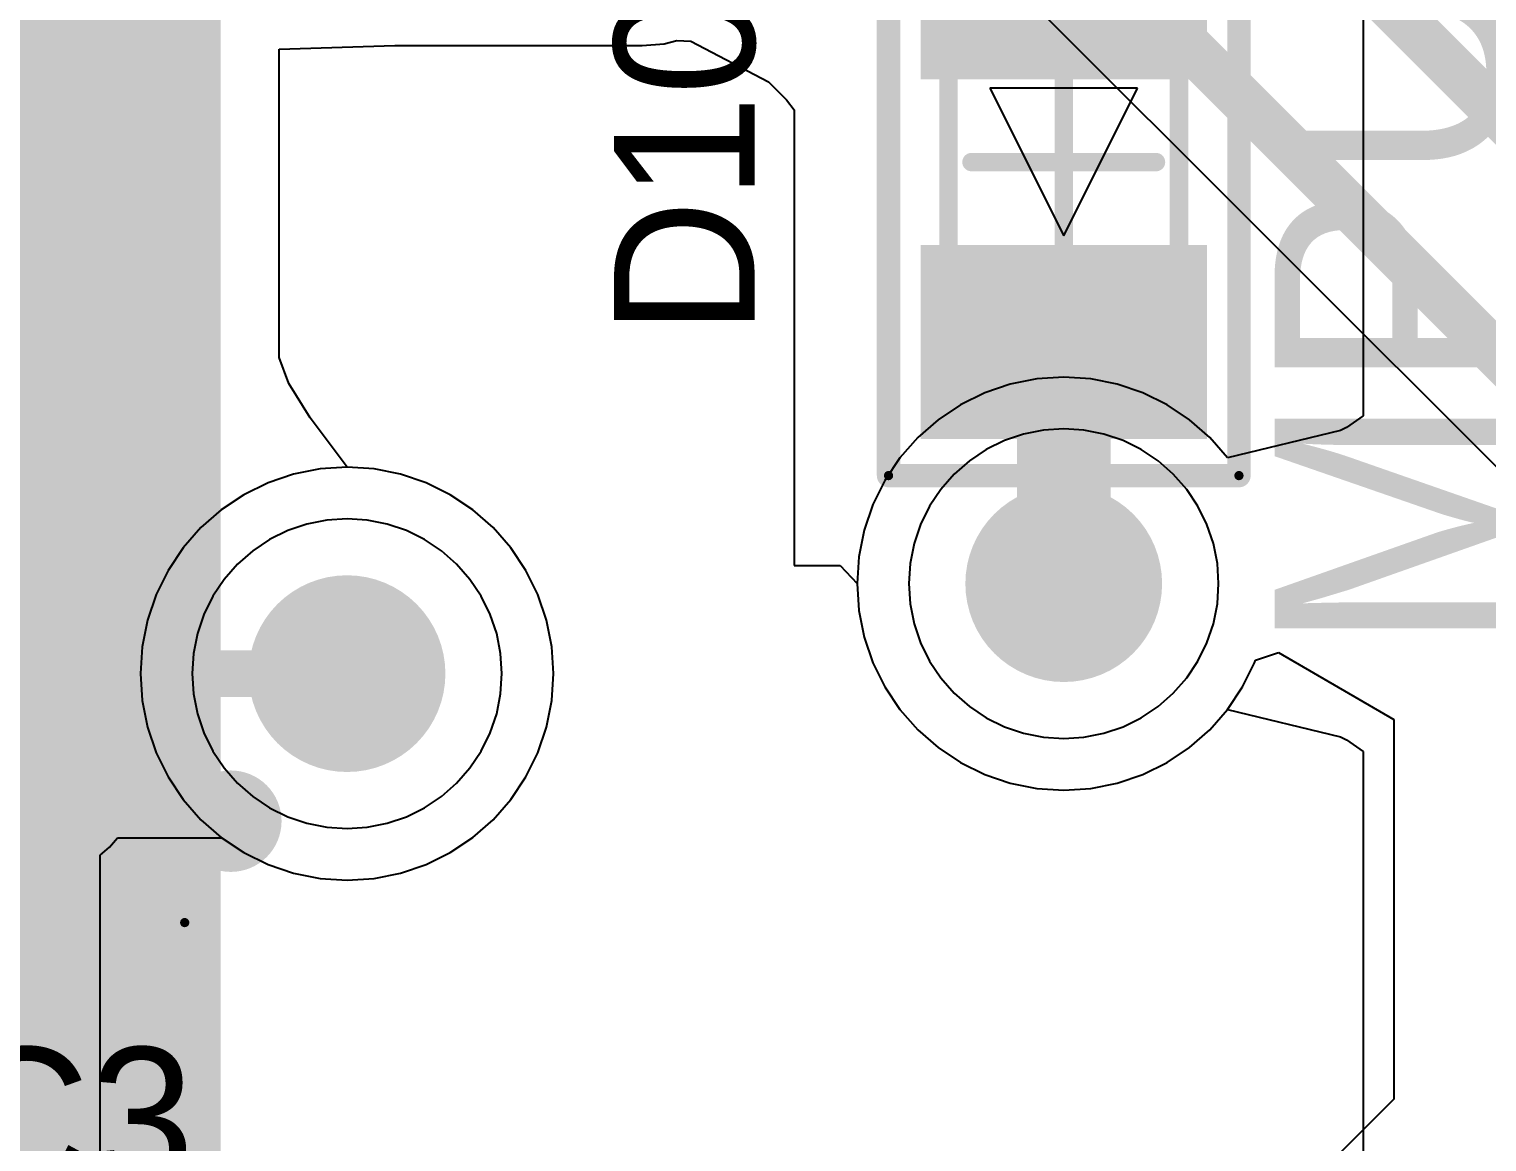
# Model space of a CAD drawing. Header units: millimetres. Extents: x 5.97 to 14.78, y 3.86 to 11.35.
# Drawn here: x 9.2692 to 9.5803, y 7.7258 to 7.9634 of the extents above; entities that cross this region are included whole.
import ezdxf

# ---------------------------------------------------------------- set-up
doc = ezdxf.new("R2010")
doc.units = ezdxf.units.MM
doc.header["$MEASUREMENT"] = 0
for name, color, linetype in [('BottomLayer', 5, 'Continuous'), ('Mechanical13', 56, 'Continuous'), ('Mechanical15', 56, 'Continuous'), ('Mechanical2', 216, 'Continuous'), ('MidLayer1', 16, 'Continuous'), ('MidLayer2', 76, 'Continuous'), ('MultiLayer', 9, 'Continuous'), ('TopLayer', 1, 'Continuous'), ('TopOverlay', 2, 'Continuous'), ('TopPaste', 8, 'Continuous'), ('TopSolder', 216, 'Continuous')]:
    doc.layers.add(name, color=color, linetype=linetype)

# ---------------------------------------------------------------- blocks, each defined once
blk = doc.blocks.new('24_QFN_182')
at = {"layer": 'Mechanical13', "const_width": 0.00394}
for points in [[(0.08071, 0.08071), (-0.08071, 0.08071)], [(-0.08071, 0.08071), (-0.08071, -0.08071)], [(0.08071, 0.08071), (0.08071, -0.08071)], [(0.08071, -0.08071), (-0.08071, -0.08071)]]:
    blk.add_lwpolyline(points, dxfattribs=at)
at = {"layer": 'Mechanical13'}
for points, const_width in [([(-0.08169, 0.08071, 1), (-0.07972, 0.08071, 1)], 0.00197), ([(-0.08169, 0.08071, 1), (-0.07972, 0.08071, 1)], 0.00197), ([(0.07972, 0.08071, 1), (0.08169, 0.08071, 1)], 0.00197), ([(0.07972, 0.08071, 1), (0.08169, 0.08071, 1)], 0.00197), ([(-0.02559, 0.04528, 1), (-0.06496, 0.04528, 1)], 0.00394), ([(-0.06594, 0.04528, 1), (-0.06398, 0.04528, 1)], 0.00197), ([(-0.02657, 0.04528, 1), (-0.02461, 0.04528, 1)], 0.00197), ([(-0.08169, -0.08071, 1), (-0.07972, -0.08071, 1)], 0.00197), ([(-0.08169, -0.08071, 1), (-0.07972, -0.08071, 1)], 0.00197), ([(0.07972, -0.08071, 1), (0.08169, -0.08071, 1)], 0.00197), ([(0.07972, -0.08071, 1), (0.08169, -0.08071, 1)], 0.00197)]:
    blk.add_lwpolyline(points, format="xyb", close=True, dxfattribs=dict(at, const_width=const_width))
at = {"layer": 'Mechanical15'}
for points, const_width in [([(0.10236, 0.10236), (-0.10236, 0.10236)], 0.00197), ([(-0.10236, 0.10236), (-0.10236, -0.10236)], 0.00197), ([(0.10236, 0.10236), (0.10236, -0.10236)], 0.00197), ([(0, 0.01969), (0, -0.01969)], 0.00394), ([(0.01969, 0), (-0.01969, 0)], 0.00394), ([(0.10236, -0.10236), (-0.10236, -0.10236)], 0.00197)]:
    blk.add_lwpolyline(points, dxfattribs=dict(at, const_width=const_width))
for points, const_width in [([(-0.10285, 0.10236, 1), (-0.10187, 0.10236, 1)], 0.000984), ([(-0.10285, 0.10236, 1), (-0.10187, 0.10236, 1)], 0.000984), ([(0.10187, 0.10236, 1), (0.10285, 0.10236, 1)], 0.000984), ([(0.10187, 0.10236, 1), (0.10285, 0.10236, 1)], 0.000984), ([(-0.00098, 0.01969, 1), (0.00098, 0.01969, 1)], 0.00197), ([(-0.02067, 0, 1), (-0.0187, 0, 1)], 0.00197), ([(0.0187, 0, 1), (0.02067, 0, 1)], 0.00197), ([(-0.00098, -0.01969, 1), (0.00098, -0.01969, 1)], 0.00197), ([(-0.10285, -0.10236, 1), (-0.10187, -0.10236, 1)], 0.000984), ([(-0.10285, -0.10236, 1), (-0.10187, -0.10236, 1)], 0.000984), ([(0.10187, -0.10236, 1), (0.10285, -0.10236, 1)], 0.000984), ([(0.10187, -0.10236, 1), (0.10285, -0.10236, 1)], 0.000984)]:
    blk.add_lwpolyline(points, format="xyb", close=True, dxfattribs=dict(at, const_width=const_width))
at = {"layer": 'TopLayer'}
for points in [[(-0.05413, 0.06102), (-0.04429, 0.06102), (-0.05413, 0.09252), (-0.04429, 0.09252)], [(-0.03445, 0.06102), (-0.02461, 0.06102), (-0.03445, 0.09252), (-0.02461, 0.09252)], [(-0.01476, 0.06102), (-0.00492, 0.06102), (-0.01476, 0.09252), (-0.00492, 0.09252)], [(0.00492, 0.06102), (0.01476, 0.06102), (0.00492, 0.09252), (0.01476, 0.09252)], [(0.02461, 0.06102), (0.03445, 0.06102), (0.02461, 0.09252), (0.03445, 0.09252)], [(0.04429, 0.06102), (0.05413, 0.06102), (0.04429, 0.09252), (0.05413, 0.09252)], [(-0.06102, 0.04429), (-0.06102, 0.05413), (-0.09252, 0.04429), (-0.09252, 0.05413)], [(0.09252, 0.04429), (0.09252, 0.05413), (0.06102, 0.04429), (0.06102, 0.05413)], [(-0.05315, -0.05118), (0.05315, -0.05118), (-0.05315, 0.05118), (0.05315, 0.05118)], [(-0.06102, 0.02461), (-0.06102, 0.03445), (-0.09252, 0.02461), (-0.09252, 0.03445)], [(0.09252, 0.02461), (0.09252, 0.03445), (0.06102, 0.02461), (0.06102, 0.03445)], [(-0.06102, 0.00492), (-0.06102, 0.01476), (-0.09252, 0.00492), (-0.09252, 0.01476)], [(0.09252, 0.00492), (0.09252, 0.01476), (0.06102, 0.00492), (0.06102, 0.01476)], [(-0.06102, -0.01476), (-0.06102, -0.00492), (-0.09252, -0.01476), (-0.09252, -0.00492)], [(0.09252, -0.01476), (0.09252, -0.00492), (0.06102, -0.01476), (0.06102, -0.00492)], [(-0.06102, -0.03445), (-0.06102, -0.02461), (-0.09252, -0.03445), (-0.09252, -0.02461)], [(0.09252, -0.03445), (0.09252, -0.02461), (0.06102, -0.03445), (0.06102, -0.02461)], [(-0.06102, -0.05413), (-0.06102, -0.04429), (-0.09252, -0.05413), (-0.09252, -0.04429)], [(0.09252, -0.05413), (0.09252, -0.04429), (0.06102, -0.05413), (0.06102, -0.04429)], [(-0.05413, -0.09252), (-0.04429, -0.09252), (-0.05413, -0.06102), (-0.04429, -0.06102)], [(-0.03445, -0.09252), (-0.02461, -0.09252), (-0.03445, -0.06102), (-0.02461, -0.06102)], [(-0.01476, -0.09252), (-0.00492, -0.09252), (-0.01476, -0.06102), (-0.00492, -0.06102)], [(0.00492, -0.09252), (0.01476, -0.09252), (0.00492, -0.06102), (0.01476, -0.06102)], [(0.02461, -0.09252), (0.03445, -0.09252), (0.02461, -0.06102), (0.03445, -0.06102)], [(0.04429, -0.09252), (0.05413, -0.09252), (0.04429, -0.06102), (0.05413, -0.06102)]]:
    blk.add_solid(points, dxfattribs=at)
at = {"layer": 'TopOverlay'}
for points, const_width in [([(-0.10728, 0.08071, 1), (-0.11713, 0.08071, 1)], 0.01181), ([(-0.08786, 0.08661, 1), (-0.08536, 0.08661, 1)], 0.0025), ([(-0.08786, 0.08661, 1), (-0.08536, 0.08661, 1)], 0.0025), ([(-0.07113, 0.08661, 1), (-0.06863, 0.08661, 1)], 0.0025), ([(0.06863, 0.08661, 1), (0.07113, 0.08661, 1)], 0.0025), ([(0.08536, 0.08661, 1), (0.08786, 0.08661, 1)], 0.0025), ([(0.08536, 0.08661, 1), (0.08786, 0.08661, 1)], 0.0025), ([(-0.12008, 0.08071, 1), (-0.11417, 0.08071, 1)], 0.00591), ([(-0.11024, 0.08071, 1), (-0.10433, 0.08071, 1)], 0.00591), ([(-0.08786, 0.06988, 1), (-0.08536, 0.06988, 1)], 0.0025), ([(0.08536, 0.06988, 1), (0.08786, 0.06988, 1)], 0.0025), ([(-0.08786, -0.06988, 1), (-0.08536, -0.06988, 1)], 0.0025), ([(0.08536, -0.06988, 1), (0.08786, -0.06988, 1)], 0.0025), ([(-0.08786, -0.08661, 1), (-0.08536, -0.08661, 1)], 0.0025), ([(-0.08786, -0.08661, 1), (-0.08536, -0.08661, 1)], 0.0025), ([(-0.07113, -0.08661, 1), (-0.06863, -0.08661, 1)], 0.0025), ([(0.06863, -0.08661, 1), (0.07113, -0.08661, 1)], 0.0025), ([(0.08536, -0.08661, 1), (0.08786, -0.08661, 1)], 0.0025), ([(0.08536, -0.08661, 1), (0.08786, -0.08661, 1)], 0.0025)]:
    blk.add_lwpolyline(points, format="xyb", close=True, dxfattribs=dict(at, const_width=const_width))
at = {"layer": 'TopOverlay', "const_width": 0.005}
for points in [[(-0.06988, 0.08661), (-0.08661, 0.08661)], [(-0.08661, 0.08661), (-0.08661, 0.06988)], [(0.08661, 0.08661), (0.06988, 0.08661)], [(0.08661, 0.08661), (0.08661, 0.06988)], [(-0.08661, -0.06988), (-0.08661, -0.08661)], [(0.08661, -0.06988), (0.08661, -0.08661)], [(-0.06988, -0.08661), (-0.08661, -0.08661)], [(0.08661, -0.08661), (0.06988, -0.08661)]]:
    blk.add_lwpolyline(points, dxfattribs=at)
at = {"layer": 'TopPaste'}
for points in [[(-0.05713, 0.05802), (-0.04129, 0.05802), (-0.05713, 0.09552), (-0.04129, 0.09552)], [(-0.03745, 0.05802), (-0.02161, 0.05802), (-0.03745, 0.09552), (-0.02161, 0.09552)], [(-0.01776, 0.05802), (-0.00192, 0.05802), (-0.01776, 0.09552), (-0.00192, 0.09552)], [(0.00192, 0.05802), (0.01776, 0.05802), (0.00192, 0.09552), (0.01776, 0.09552)], [(0.02161, 0.05802), (0.03745, 0.05802), (0.02161, 0.09552), (0.03745, 0.09552)], [(0.04129, 0.05802), (0.05713, 0.05802), (0.04129, 0.09552), (0.05713, 0.09552)], [(-0.05802, 0.04129), (-0.05802, 0.05713), (-0.09552, 0.04129), (-0.09552, 0.05713)], [(0.09552, 0.04129), (0.09552, 0.05713), (0.05802, 0.04129), (0.05802, 0.05713)], [(-0.05615, -0.05418), (0.05615, -0.05418), (-0.05615, 0.05418), (0.05615, 0.05418)], [(-0.05802, 0.02161), (-0.05802, 0.03745), (-0.09552, 0.02161), (-0.09552, 0.03745)], [(0.09552, 0.02161), (0.09552, 0.03745), (0.05802, 0.02161), (0.05802, 0.03745)], [(-0.05802, 0.00192), (-0.05802, 0.01776), (-0.09552, 0.00192), (-0.09552, 0.01776)], [(0.09552, 0.00192), (0.09552, 0.01776), (0.05802, 0.00192), (0.05802, 0.01776)], [(-0.05802, -0.01776), (-0.05802, -0.00192), (-0.09552, -0.01776), (-0.09552, -0.00192)], [(0.09552, -0.01776), (0.09552, -0.00192), (0.05802, -0.01776), (0.05802, -0.00192)], [(-0.05802, -0.03745), (-0.05802, -0.02161), (-0.09552, -0.03745), (-0.09552, -0.02161)], [(0.09552, -0.03745), (0.09552, -0.02161), (0.05802, -0.03745), (0.05802, -0.02161)], [(-0.05802, -0.05713), (-0.05802, -0.04129), (-0.09552, -0.05713), (-0.09552, -0.04129)], [(0.09552, -0.05713), (0.09552, -0.04129), (0.05802, -0.05713), (0.05802, -0.04129)], [(-0.05713, -0.09552), (-0.04129, -0.09552), (-0.05713, -0.05802), (-0.04129, -0.05802)], [(-0.03745, -0.09552), (-0.02161, -0.09552), (-0.03745, -0.05802), (-0.02161, -0.05802)], [(-0.01776, -0.09552), (-0.00192, -0.09552), (-0.01776, -0.05802), (-0.00192, -0.05802)], [(0.00192, -0.09552), (0.01776, -0.09552), (0.00192, -0.05802), (0.01776, -0.05802)], [(0.02161, -0.09552), (0.03745, -0.09552), (0.02161, -0.05802), (0.03745, -0.05802)], [(0.04129, -0.09552), (0.05713, -0.09552), (0.04129, -0.05802), (0.05713, -0.05802)]]:
    blk.add_solid(points, dxfattribs=at)
at = {"layer": 'TopSolder'}
for points in [[(-0.05663, 0.05852), (-0.04179, 0.05852), (-0.05663, 0.09502), (-0.04179, 0.09502)], [(-0.03695, 0.05852), (-0.02211, 0.05852), (-0.03695, 0.09502), (-0.02211, 0.09502)], [(-0.01726, 0.05852), (-0.00242, 0.05852), (-0.01726, 0.09502), (-0.00242, 0.09502)], [(0.00242, 0.05852), (0.01726, 0.05852), (0.00242, 0.09502), (0.01726, 0.09502)], [(0.02211, 0.05852), (0.03695, 0.05852), (0.02211, 0.09502), (0.03695, 0.09502)], [(0.04179, 0.05852), (0.05663, 0.05852), (0.04179, 0.09502), (0.05663, 0.09502)], [(-0.05852, 0.04179), (-0.05852, 0.05663), (-0.09502, 0.04179), (-0.09502, 0.05663)], [(0.09502, 0.04179), (0.09502, 0.05663), (0.05852, 0.04179), (0.05852, 0.05663)], [(-0.05565, -0.05368), (0.05565, -0.05368), (-0.05565, 0.05368), (0.05565, 0.05368)], [(-0.05852, 0.02211), (-0.05852, 0.03695), (-0.09502, 0.02211), (-0.09502, 0.03695)], [(0.09502, 0.02211), (0.09502, 0.03695), (0.05852, 0.02211), (0.05852, 0.03695)], [(-0.05852, 0.00242), (-0.05852, 0.01726), (-0.09502, 0.00242), (-0.09502, 0.01726)], [(0.09502, 0.00242), (0.09502, 0.01726), (0.05852, 0.00242), (0.05852, 0.01726)], [(-0.05852, -0.01726), (-0.05852, -0.00242), (-0.09502, -0.01726), (-0.09502, -0.00242)], [(0.09502, -0.01726), (0.09502, -0.00242), (0.05852, -0.01726), (0.05852, -0.00242)], [(-0.05852, -0.03695), (-0.05852, -0.02211), (-0.09502, -0.03695), (-0.09502, -0.02211)], [(0.09502, -0.03695), (0.09502, -0.02211), (0.05852, -0.03695), (0.05852, -0.02211)], [(-0.05852, -0.05663), (-0.05852, -0.04179), (-0.09502, -0.05663), (-0.09502, -0.04179)], [(0.09502, -0.05663), (0.09502, -0.04179), (0.05852, -0.05663), (0.05852, -0.04179)], [(-0.05663, -0.09502), (-0.04179, -0.09502), (-0.05663, -0.05852), (-0.04179, -0.05852)], [(-0.03695, -0.09502), (-0.02211, -0.09502), (-0.03695, -0.05852), (-0.02211, -0.05852)], [(-0.01726, -0.09502), (-0.00242, -0.09502), (-0.01726, -0.05852), (-0.00242, -0.05852)], [(0.00242, -0.09502), (0.01726, -0.09502), (0.00242, -0.05852), (0.01726, -0.05852)], [(0.02211, -0.09502), (0.03695, -0.09502), (0.02211, -0.05852), (0.03695, -0.05852)], [(0.04179, -0.09502), (0.05663, -0.09502), (0.04179, -0.05852), (0.05663, -0.05852)]]:
    blk.add_solid(points, dxfattribs=at)
blk = doc.blocks.new('0805LED_RED_191')
at = {"layer": 'Mechanical13', "const_width": 0.00394}
for points in [[(-0.03937, 0.02461), (-0.03937, -0.02461)], [(-0.03937, 0.02461), (0.03937, 0.02461)], [(0.03937, 0.02461), (0.03937, -0.02461)], [(-0.03937, -0.02461), (0.03937, -0.02461)]]:
    blk.add_lwpolyline(points, dxfattribs=at)
at = {"layer": 'Mechanical13', "const_width": 0.00197}
for points in [[(-0.04035, 0.02461, 1), (-0.03839, 0.02461, 1)], [(-0.04035, 0.02461, 1), (-0.03839, 0.02461, 1)], [(0.03839, 0.02461, 1), (0.04035, 0.02461, 1)], [(0.03839, 0.02461, 1), (0.04035, 0.02461, 1)], [(-0.04035, -0.02461, 1), (-0.03839, -0.02461, 1)], [(-0.04035, -0.02461, 1), (-0.03839, -0.02461, 1)], [(0.03839, -0.02461, 1), (0.04035, -0.02461, 1)], [(0.03839, -0.02461, 1), (0.04035, -0.02461, 1)]]:
    blk.add_lwpolyline(points, format="xyb", close=True, dxfattribs=at)
at = {"layer": 'Mechanical15'}
for points, const_width in [([(-0.06693, 0.0374), (-0.06693, -0.0374)], 0.00197), ([(-0.06693, 0.0374), (0.06693, 0.0374)], 0.00197), ([(0.06693, 0.0374), (0.06693, -0.0374)], 0.00197), ([(0, 0.01969), (0, -0.01969)], 0.00394), ([(-0.01969, 0), (0.01969, 0)], 0.00394), ([(-0.06693, -0.0374), (0.06693, -0.0374)], 0.00197)]:
    blk.add_lwpolyline(points, dxfattribs=dict(at, const_width=const_width))
for points, const_width in [([(-0.06742, 0.0374, 1), (-0.06644, 0.0374, 1)], 0.000984), ([(-0.06742, 0.0374, 1), (-0.06644, 0.0374, 1)], 0.000984), ([(0.06644, 0.0374, 1), (0.06742, 0.0374, 1)], 0.000984), ([(0.06644, 0.0374, 1), (0.06742, 0.0374, 1)], 0.000984), ([(-0.00098, 0.01969, 1), (0.00098, 0.01969, 1)], 0.00197), ([(-0.02067, 0, 1), (-0.0187, 0, 1)], 0.00197), ([(0.0187, 0, 1), (0.02067, 0, 1)], 0.00197), ([(-0.00098, -0.01969, 1), (0.00098, -0.01969, 1)], 0.00197), ([(-0.06742, -0.0374, 1), (-0.06644, -0.0374, 1)], 0.000984), ([(-0.06742, -0.0374, 1), (-0.06644, -0.0374, 1)], 0.000984), ([(0.06644, -0.0374, 1), (0.06742, -0.0374, 1)], 0.000984), ([(0.06644, -0.0374, 1), (0.06742, -0.0374, 1)], 0.000984)]:
    blk.add_lwpolyline(points, format="xyb", close=True, dxfattribs=dict(at, const_width=const_width))
at = {"layer": 'TopLayer'}
for points in [[(-0.02067, -0.02756), (-0.02067, 0.02756), (-0.0561, -0.02756), (-0.0561, 0.02756)], [(0.0561, -0.02756), (0.0561, 0.02756), (0.02067, -0.02756), (0.02067, 0.02756)]]:
    blk.add_solid(points, dxfattribs=at)
at = {"layer": 'TopOverlay'}
for p, q in [((-0.01575, 0.01575), (-0.01575, -0.01575)), ((0.01575, 0), (-0.01575, 0.01575)), ((-0.01575, -0.01575), (0.01575, 0))]:
    blk.add_line(p, q, dxfattribs=at)
at = {"layer": 'TopOverlay', "const_width": 0.005}
for points in [[(-0.06693, 0.0374), (0.06693, 0.0374)], [(-0.06693, 0.0374), (-0.06693, -0.0374)], [(0.06693, 0.0374), (0.06693, -0.0374)], [(-0.06693, -0.0374), (0.06693, -0.0374)]]:
    blk.add_lwpolyline(points, dxfattribs=at)
at = {"layer": 'TopOverlay', "const_width": 0.0025}
for points in [[(-0.06818, 0.0374, 1), (-0.06568, 0.0374, 1)], [(-0.06818, 0.0374, 1), (-0.06568, 0.0374, 1)], [(0.06568, 0.0374, 1), (0.06818, 0.0374, 1)], [(0.06568, 0.0374, 1), (0.06818, 0.0374, 1)], [(-0.06818, -0.0374, 1), (-0.06568, -0.0374, 1)], [(-0.06818, -0.0374, 1), (-0.06568, -0.0374, 1)], [(0.06568, -0.0374, 1), (0.06818, -0.0374, 1)], [(0.06568, -0.0374, 1), (0.06818, -0.0374, 1)]]:
    blk.add_lwpolyline(points, format="xyb", close=True, dxfattribs=at)
at = {"layer": 'TopPaste'}
for points in [[(-0.01767, -0.03056), (-0.01767, 0.03056), (-0.0591, -0.03056), (-0.0591, 0.03056)], [(0.0591, -0.03056), (0.0591, 0.03056), (0.01767, -0.03056), (0.01767, 0.03056)]]:
    blk.add_solid(points, dxfattribs=at)
at = {"layer": 'TopSolder'}
for points in [[(-0.01817, -0.03006), (-0.01817, 0.03006), (-0.0586, -0.03006), (-0.0586, 0.03006)], [(0.0586, -0.03006), (0.0586, 0.03006), (0.01817, -0.03006), (0.01817, 0.03006)]]:
    blk.add_solid(points, dxfattribs=at)

msp = doc.modelspace()

# ---------------------------------------------------------------- linework, layer by layer
at = {"layer": 'BottomLayer'}
for p, q in [((9.55392, 8.00876), (9.55392, 7.8808)), ((9.48424, 7.88872), (9.47859, 7.88759)), ((9.49, 7.88909), (9.48424, 7.88872)), ((9.49576, 7.88872), (9.49, 7.88909)), ((9.50141, 7.88759), (9.49576, 7.88872)), ((9.47313, 7.88574), (9.46795, 7.88319)), ((9.47859, 7.88759), (9.47313, 7.88574)), ((9.50687, 7.88574), (9.50141, 7.88759)), ((9.51205, 7.88319), (9.50687, 7.88574)), ((9.46795, 7.88319), (9.46316, 7.87998)), ((9.51684, 7.87998), (9.51205, 7.88319)), ((9.46316, 7.87998), (9.45882, 7.87618)), ((9.52118, 7.87618), (9.51684, 7.87998)), ((9.55392, 7.8808), (9.55034, 7.87834)), ((9.45882, 7.87618), (9.45502, 7.87184)), ((9.52498, 7.87184), (9.52118, 7.87618)), ((9.5491, 7.87772), (9.52498, 7.87184)), ((9.55034, 7.87834), (9.5491, 7.87772)), ((9.33126, 7.8695), (9.3256, 7.86838)), ((9.33701, 7.86988), (9.33126, 7.8695)), ((9.34277, 7.8695), (9.33701, 7.86988)), ((9.34842, 7.86838), (9.34277, 7.8695)), ((9.45502, 7.87184), (9.45181, 7.86705)), ((9.32014, 7.86653), (9.31496, 7.86397)), ((9.3256, 7.86838), (9.32014, 7.86653)), ((9.35389, 7.86653), (9.34842, 7.86838)), ((9.35906, 7.86397), (9.35389, 7.86653)), ((9.45181, 7.86705), (9.44926, 7.86187)), ((9.31496, 7.86397), (9.31017, 7.86077)), ((9.36385, 7.86077), (9.35906, 7.86397)), ((9.31017, 7.86077), (9.30583, 7.85697)), ((9.36819, 7.85697), (9.36385, 7.86077)), ((9.44926, 7.86187), (9.44741, 7.85641)), ((9.30583, 7.85697), (9.30203, 7.85263)), ((9.37199, 7.85263), (9.36819, 7.85697)), ((9.44741, 7.85641), (9.44628, 7.85076)), ((9.30203, 7.85263), (9.29882, 7.84783)), ((9.3752, 7.84783), (9.37199, 7.85263)), ((9.44628, 7.85076), (9.44591, 7.845)), ((9.29882, 7.84783), (9.29627, 7.84266)), ((9.37775, 7.84266), (9.3752, 7.84783)), ((9.44591, 7.845), (9.44628, 7.83924)), ((9.29627, 7.84266), (9.29442, 7.8372)), ((9.3796, 7.8372), (9.37775, 7.84266)), ((9.44628, 7.83924), (9.44741, 7.83359)), ((9.29442, 7.8372), (9.29329, 7.83154)), ((9.38073, 7.83154), (9.3796, 7.8372)), ((9.44741, 7.83359), (9.44926, 7.82813)), ((9.29329, 7.83154), (9.29292, 7.82579)), ((9.38111, 7.82579), (9.38073, 7.83154)), ((9.29292, 7.82579), (9.29329, 7.82003)), ((9.38073, 7.82003), (9.38111, 7.82579)), ((9.44926, 7.82813), (9.45181, 7.82295)), ((9.45181, 7.82295), (9.45502, 7.81816)), ((9.29329, 7.82003), (9.29442, 7.81437)), ((9.3796, 7.81437), (9.38073, 7.82003)), ((9.45502, 7.81816), (9.45882, 7.81382)), ((9.52118, 7.81382), (9.52498, 7.81816)), ((9.52498, 7.81816), (9.5491, 7.81228)), ((9.29442, 7.81437), (9.29627, 7.80891)), ((9.37775, 7.80891), (9.3796, 7.81437)), ((9.45882, 7.81382), (9.46316, 7.81002)), ((9.51684, 7.81002), (9.52118, 7.81382)), ((9.5491, 7.81228), (9.55034, 7.81166)), ((9.55034, 7.81166), (9.55392, 7.8092)), ((9.29627, 7.80891), (9.29882, 7.80374)), ((9.3752, 7.80374), (9.37775, 7.80891)), ((9.46316, 7.81002), (9.46795, 7.80681)), ((9.51205, 7.80681), (9.51684, 7.81002)), ((9.55392, 7.8092), (9.55392, 7.62494)), ((9.46795, 7.80681), (9.47313, 7.80426)), ((9.47313, 7.80426), (9.47859, 7.80241)), ((9.50141, 7.80241), (9.50687, 7.80426)), ((9.50687, 7.80426), (9.51205, 7.80681)), ((9.29882, 7.80374), (9.30203, 7.79894)), ((9.37199, 7.79894), (9.3752, 7.80374)), ((9.47859, 7.80241), (9.48424, 7.80128)), ((9.48424, 7.80128), (9.49, 7.80091)), ((9.49, 7.80091), (9.49576, 7.80128)), ((9.49576, 7.80128), (9.50141, 7.80241)), ((9.30203, 7.79894), (9.30583, 7.79461)), ((9.36819, 7.79461), (9.37199, 7.79894)), ((9.30583, 7.79461), (9.31017, 7.7908)), ((9.36385, 7.7908), (9.36819, 7.79461)), ((9.31017, 7.7908), (9.31496, 7.7876)), ((9.35906, 7.7876), (9.36385, 7.7908)), ((9.31496, 7.7876), (9.32014, 7.78505)), ((9.35389, 7.78505), (9.35906, 7.7876)), ((9.32014, 7.78505), (9.3256, 7.7832)), ((9.3256, 7.7832), (9.33126, 7.78207)), ((9.34277, 7.78207), (9.34842, 7.7832)), ((9.34842, 7.7832), (9.35389, 7.78505)), ((9.33126, 7.78207), (9.33701, 7.78169)), ((9.33701, 7.78169), (9.34277, 7.78207))]:
    msp.add_line(p, q, dxfattribs=at)
at = {"layer": 'BottomLayer', "const_width": 0.014}
for points in [[(9.483, 7.845, 1), (9.497, 7.845, 1)], [(9.33001, 7.82579, 1), (9.34401, 7.82579, 1)]]:
    msp.add_lwpolyline(points, format="xyb", close=True, dxfattribs=at)
at = {"layer": 'Mechanical2'}
msp.add_solid([(8.89806, 7.65342), (9.31, 7.65342), (8.89806, 8.37647), (9.31, 8.37647)], dxfattribs=at)
at = {"layer": 'MidLayer1'}
for p, q in [((9.47734, 7.87555), (9.47346, 7.87364)), ((9.48144, 7.87694), (9.47734, 7.87555)), ((9.48568, 7.87779), (9.48144, 7.87694)), ((9.49, 7.87807), (9.48568, 7.87779)), ((9.49432, 7.87779), (9.49, 7.87807)), ((9.49856, 7.87694), (9.49432, 7.87779)), ((9.50266, 7.87555), (9.49856, 7.87694)), ((9.50654, 7.87364), (9.50266, 7.87555)), ((9.47346, 7.87364), (9.46987, 7.87124)), ((9.51013, 7.87124), (9.50654, 7.87364)), ((9.46987, 7.87124), (9.46662, 7.86838)), ((9.51338, 7.86838), (9.51013, 7.87124)), ((9.46662, 7.86838), (9.46376, 7.86513)), ((9.51624, 7.86513), (9.51338, 7.86838)), ((9.46376, 7.86513), (9.46136, 7.86154)), ((9.51864, 7.86154), (9.51624, 7.86513)), ((9.46136, 7.86154), (9.45945, 7.85766)), ((9.52055, 7.85766), (9.51864, 7.86154)), ((9.45945, 7.85766), (9.45806, 7.85356)), ((9.52194, 7.85356), (9.52055, 7.85766)), ((9.45806, 7.85356), (9.45721, 7.84932)), ((9.52279, 7.84932), (9.52194, 7.85356)), ((9.45721, 7.84932), (9.45693, 7.845)), ((9.52307, 7.845), (9.52279, 7.84932)), ((9.45693, 7.845), (9.45721, 7.84068)), ((9.52279, 7.84068), (9.52307, 7.845)), ((9.45721, 7.84068), (9.45806, 7.83644)), ((9.52194, 7.83644), (9.52279, 7.84068)), ((9.45806, 7.83644), (9.45945, 7.83234)), ((9.52055, 7.83234), (9.52194, 7.83644)), ((9.45945, 7.83234), (9.46136, 7.82846)), ((9.51864, 7.82846), (9.52055, 7.83234)), ((9.46136, 7.82846), (9.46376, 7.82487)), ((9.51624, 7.82487), (9.51864, 7.82846)), ((9.46376, 7.82487), (9.46662, 7.82162)), ((9.51338, 7.82162), (9.51624, 7.82487)), ((9.46662, 7.82162), (9.46987, 7.81876)), ((9.51013, 7.81876), (9.51338, 7.82162)), ((9.46987, 7.81876), (9.47346, 7.81636)), ((9.50654, 7.81636), (9.51013, 7.81876)), ((9.47346, 7.81636), (9.47734, 7.81445)), ((9.47734, 7.81445), (9.48144, 7.81306)), ((9.49856, 7.81306), (9.50266, 7.81445)), ((9.50266, 7.81445), (9.50654, 7.81636)), ((9.48144, 7.81306), (9.48568, 7.81221)), ((9.48568, 7.81221), (9.49, 7.81193)), ((9.49, 7.81193), (9.49432, 7.81221)), ((9.49432, 7.81221), (9.49856, 7.81306))]:
    msp.add_line(p, q, dxfattribs=at)
at = {"layer": 'MidLayer1', "const_width": 0.021}
for points in [[(9.4795, 7.845, 1), (9.5005, 7.845, 1)], [(9.32651, 7.82579, 1), (9.34751, 7.82579, 1)]]:
    msp.add_lwpolyline(points, format="xyb", close=True, dxfattribs=at)
at = {"layer": 'MidLayer2'}
for p, q in [((9.46324, 7.98901), (9.60822, 7.84404)), ((9.32845, 7.85773), (9.32436, 7.85634)), ((9.3327, 7.85858), (9.32845, 7.85773)), ((9.33701, 7.85886), (9.3327, 7.85858)), ((9.34133, 7.85858), (9.33701, 7.85886)), ((9.34557, 7.85773), (9.34133, 7.85858)), ((9.34967, 7.85634), (9.34557, 7.85773)), ((9.32048, 7.85443), (9.31688, 7.85202)), ((9.32436, 7.85634), (9.32048, 7.85443)), ((9.35355, 7.85443), (9.34967, 7.85634)), ((9.35714, 7.85202), (9.35355, 7.85443)), ((9.31688, 7.85202), (9.31363, 7.84917)), ((9.3604, 7.84917), (9.35714, 7.85202)), ((9.31363, 7.84917), (9.31077, 7.84592)), ((9.36325, 7.84592), (9.3604, 7.84917)), ((9.31077, 7.84592), (9.30837, 7.84232)), ((9.36565, 7.84232), (9.36325, 7.84592)), ((9.30837, 7.84232), (9.30646, 7.83844)), ((9.36757, 7.83844), (9.36565, 7.84232)), ((9.30646, 7.83844), (9.30507, 7.83435)), ((9.36896, 7.83435), (9.36757, 7.83844)), ((9.30507, 7.83435), (9.30422, 7.8301)), ((9.3698, 7.8301), (9.36896, 7.83435)), ((9.30422, 7.8301), (9.30394, 7.82579)), ((9.37008, 7.82579), (9.3698, 7.8301)), ((9.30394, 7.82579), (9.30422, 7.82147)), ((9.3698, 7.82147), (9.37008, 7.82579)), ((9.30422, 7.82147), (9.30507, 7.81723)), ((9.36896, 7.81723), (9.3698, 7.82147)), ((9.30507, 7.81723), (9.30646, 7.81313)), ((9.36757, 7.81313), (9.36896, 7.81723)), ((9.30646, 7.81313), (9.30837, 7.80925)), ((9.36565, 7.80925), (9.36757, 7.81313)), ((9.30837, 7.80925), (9.31077, 7.80566)), ((9.36325, 7.80566), (9.36565, 7.80925)), ((9.31077, 7.80566), (9.31363, 7.8024)), ((9.3604, 7.8024), (9.36325, 7.80566)), ((9.31363, 7.8024), (9.31688, 7.79955)), ((9.35714, 7.79955), (9.3604, 7.8024)), ((9.31688, 7.79955), (9.32048, 7.79715)), ((9.35355, 7.79715), (9.35714, 7.79955)), ((9.32048, 7.79715), (9.32436, 7.79523)), ((9.32436, 7.79523), (9.32845, 7.79384)), ((9.34557, 7.79384), (9.34967, 7.79523)), ((9.34967, 7.79523), (9.35355, 7.79715)), ((9.32845, 7.79384), (9.3327, 7.793)), ((9.3327, 7.793), (9.33701, 7.79272)), ((9.33701, 7.79272), (9.34133, 7.793)), ((9.34133, 7.793), (9.34557, 7.79384))]:
    msp.add_line(p, q, dxfattribs=at)
at = {"layer": 'MidLayer2', "const_width": 0.01}
for points in [[(9.46951, 8.05851), (9.635, 7.89302)], [(9.45857, 8.01784), (9.6203, 7.85611)]]:
    msp.add_lwpolyline(points, dxfattribs=at)
at = {"layer": 'MidLayer2', "const_width": 0.021}
for points in [[(9.4795, 7.845, 1), (9.5005, 7.845, 1)], [(9.32651, 7.82579, 1), (9.34751, 7.82579, 1)]]:
    msp.add_lwpolyline(points, format="xyb", close=True, dxfattribs=at)
at = {"layer": 'MultiLayer', "const_width": 0.021}
for points in [[(9.4795, 7.845, 1), (9.5005, 7.845, 1)], [(9.32651, 7.82579, 1), (9.34751, 7.82579, 1)]]:
    msp.add_lwpolyline(points, format="xyb", close=True, dxfattribs=at)
at = {"layer": 'TopLayer'}
for p, q in [((9.32252, 7.95913), (9.3472, 7.95991)), ((9.3472, 7.95991), (9.4, 7.95991)), ((9.4, 7.95991), (9.40471, 7.96028)), ((9.40471, 7.96028), (9.40744, 7.96093)), ((9.40744, 7.96093), (9.4104, 7.9608)), ((9.4104, 7.9608), (9.42701, 7.95214)), ((9.32252, 7.89326), (9.32252, 7.95913)), ((9.42701, 7.95214), (9.43084, 7.94828)), ((9.43084, 7.94828), (9.43244, 7.94616)), ((9.43244, 7.94616), (9.43244, 7.92567)), ((9.43244, 7.92567), (9.43244, 7.8489)), ((9.32456, 7.8877), (9.32252, 7.89326)), ((9.32917, 7.88039), (9.32456, 7.8877)), ((9.33701, 7.86988), (9.32917, 7.88039)), ((9.34277, 7.8695), (9.33701, 7.86988)), ((9.34842, 7.86838), (9.34277, 7.8695)), ((9.35389, 7.86653), (9.34842, 7.86838)), ((9.35906, 7.86397), (9.35389, 7.86653)), ((9.36385, 7.86077), (9.35906, 7.86397)), ((9.36819, 7.85697), (9.36385, 7.86077)), ((9.37199, 7.85263), (9.36819, 7.85697)), ((9.3752, 7.84783), (9.37199, 7.85263)), ((9.37775, 7.84266), (9.3752, 7.84783)), ((9.43244, 7.8489), (9.44225, 7.8489)), ((9.44225, 7.8489), (9.44591, 7.845)), ((9.44591, 7.845), (9.44628, 7.83924)), ((9.3796, 7.8372), (9.37775, 7.84266)), ((9.44628, 7.83924), (9.44741, 7.83359)), ((9.38073, 7.83154), (9.3796, 7.8372)), ((9.44741, 7.83359), (9.44926, 7.82813)), ((9.38111, 7.82579), (9.38073, 7.83154)), ((9.53092, 7.82866), (9.53586, 7.83028)), ((9.53586, 7.83028), (9.56043, 7.81602)), ((9.38073, 7.82003), (9.38111, 7.82579)), ((9.44926, 7.82813), (9.45181, 7.82295)), ((9.52819, 7.82295), (9.53074, 7.82813)), ((9.53074, 7.82813), (9.53092, 7.82866)), ((9.45181, 7.82295), (9.45502, 7.81816)), ((9.52498, 7.81816), (9.52819, 7.82295)), ((9.3796, 7.81437), (9.38073, 7.82003)), ((9.45502, 7.81816), (9.45882, 7.81382)), ((9.52118, 7.81382), (9.52498, 7.81816)), ((9.37775, 7.80891), (9.3796, 7.81437)), ((9.45882, 7.81382), (9.46316, 7.81002)), ((9.51684, 7.81002), (9.52118, 7.81382)), ((9.56043, 7.81602), (9.56043, 7.73494)), ((9.3752, 7.80374), (9.37775, 7.80891)), ((9.46316, 7.81002), (9.46795, 7.80681)), ((9.51205, 7.80681), (9.51684, 7.81002)), ((9.46795, 7.80681), (9.47313, 7.80426)), ((9.47313, 7.80426), (9.47859, 7.80241)), ((9.50141, 7.80241), (9.50687, 7.80426)), ((9.50687, 7.80426), (9.51205, 7.80681)), ((9.37199, 7.79894), (9.3752, 7.80374)), ((9.47859, 7.80241), (9.48424, 7.80128)), ((9.48424, 7.80128), (9.49, 7.80091)), ((9.49, 7.80091), (9.49576, 7.80128)), ((9.49576, 7.80128), (9.50141, 7.80241)), ((9.36819, 7.79461), (9.37199, 7.79894)), ((9.36385, 7.7908), (9.36819, 7.79461)), ((9.28429, 7.78702), (9.28628, 7.78872)), ((9.28628, 7.78872), (9.28798, 7.79071)), ((9.28798, 7.79071), (9.31031, 7.79071)), ((9.31031, 7.79071), (9.31496, 7.7876)), ((9.35906, 7.7876), (9.36385, 7.7908)), ((9.28429, 7.52859), (9.28429, 7.78702)), ((9.31496, 7.7876), (9.32014, 7.78505)), ((9.35389, 7.78505), (9.35906, 7.7876)), ((9.32014, 7.78505), (9.3256, 7.7832)), ((9.3256, 7.7832), (9.33126, 7.78207)), ((9.34277, 7.78207), (9.34842, 7.7832)), ((9.34842, 7.7832), (9.35389, 7.78505)), ((9.33126, 7.78207), (9.33701, 7.78169)), ((9.33701, 7.78169), (9.34277, 7.78207)), ((9.56043, 7.73494), (9.3309, 7.50541))]:
    msp.add_line(p, q, dxfattribs=at)
for points, const_width in [([(9.49, 7.845), (9.49, 7.89661)], 0.02), ([(9.27677, 7.82579), (9.33701, 7.82579)], 0.01)]:
    msp.add_lwpolyline(points, dxfattribs=dict(at, const_width=const_width))
for points, const_width in [([(9.485, 7.89661, 1), (9.495, 7.89661, 1)], 0.01), ([(9.483, 7.845, 1), (9.497, 7.845, 1)], 0.014), ([(9.485, 7.845, 1), (9.495, 7.845, 1)], 0.01), ([(9.33001, 7.82579, 1), (9.34401, 7.82579, 1)], 0.014), ([(9.27427, 7.82579, 1), (9.27927, 7.82579, 1)], 0.005), ([(9.33451, 7.82579, 1), (9.33951, 7.82579, 1)], 0.005)]:
    msp.add_lwpolyline(points, format="xyb", close=True, dxfattribs=dict(at, const_width=const_width))

# ---------------------------------------------------------------- block references
for name, p, rotation in [('0805LED_RED_191', (9.49, 7.935), 270), ('24_QFN_182', (9.2, 7.875), 180)]:
    msp.add_blockref(name, p, dxfattribs=dict(rotation=rotation))

# ---------------------------------------------------------------- texts
at = {"layer": 'TopOverlay'}
for s, height, p in [('MPU ERR', 0.05, (9.585, 7.83)), ('D10', 0.03, (9.424, 7.898))]:
    msp.add_text(s, height=height, rotation=90, dxfattribs=at).set_placement(p)
msp.add_text('IC3', height=0.03, dxfattribs=at).set_placement((9.242, 7.716))

doc.saveas('drawing.dxf')
